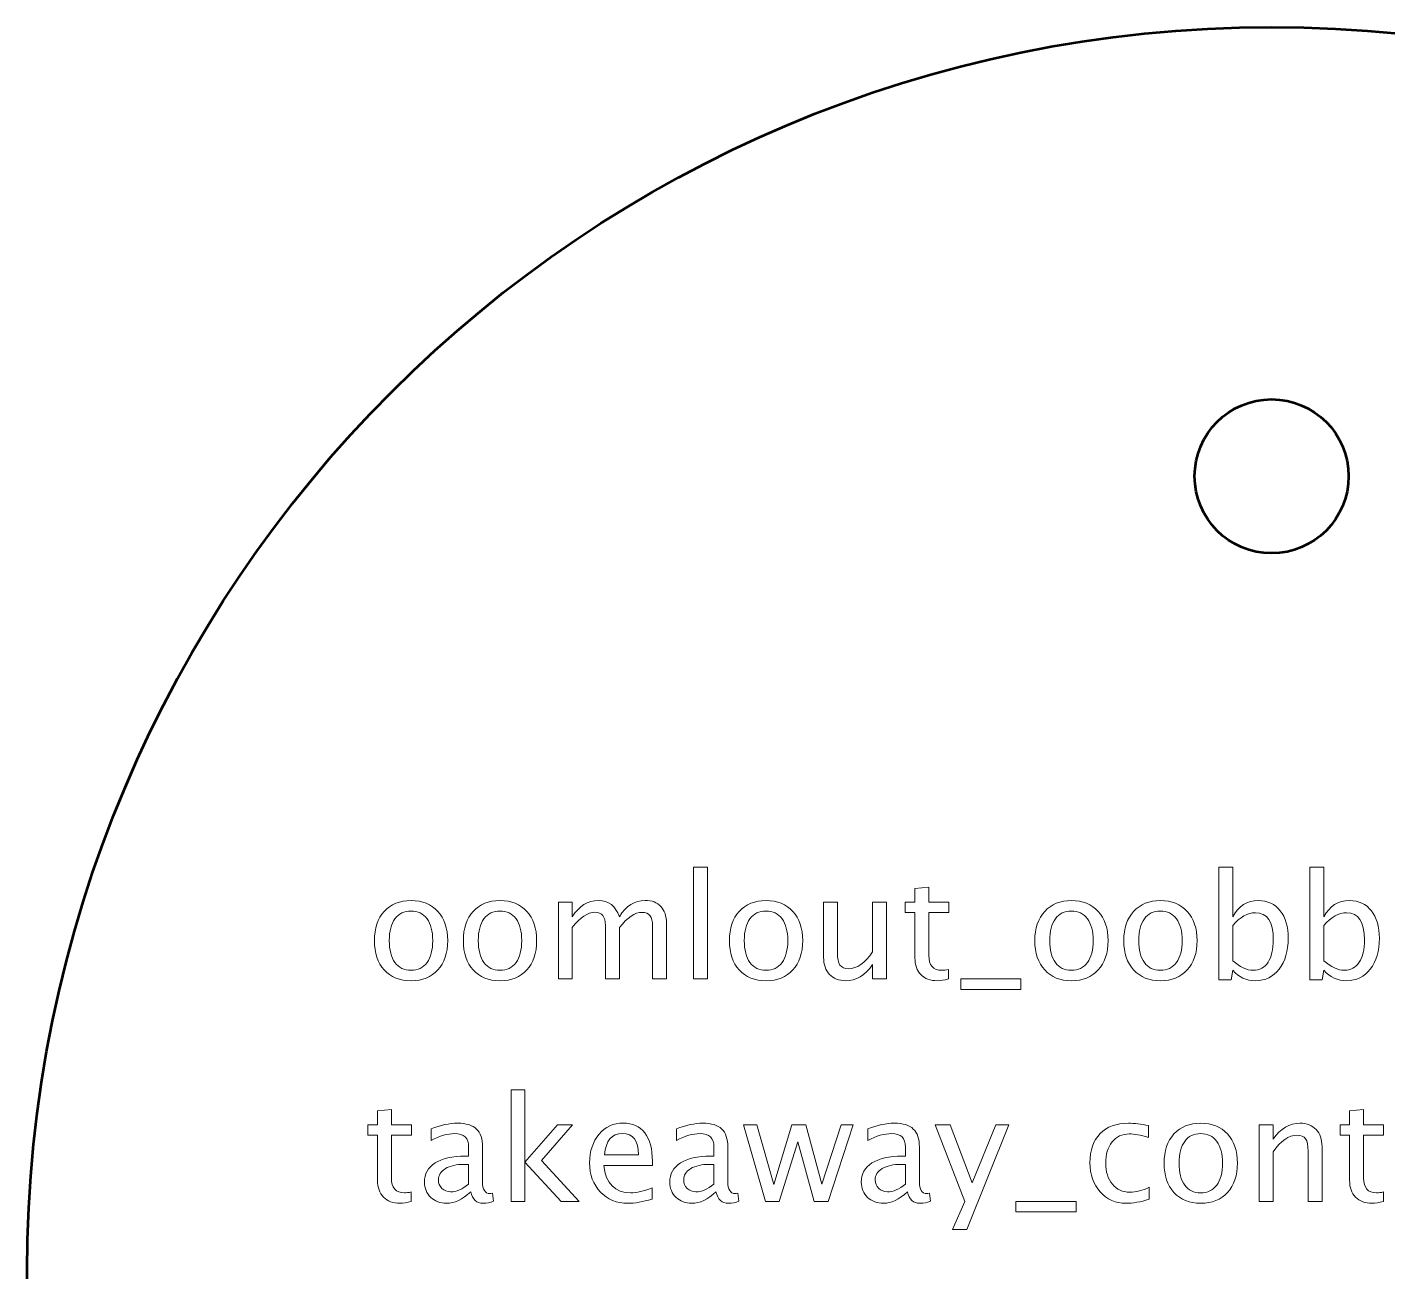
# Model space of a CAD drawing. Header units: centimetres. Extents: x -9.3 to 10.1, y -9.5 to 10.1.
# Drawn here: x 0.35 to 5.65, y -4.69 to 0.16 of the extents above; entities that cross this region are included whole.
import ezdxf

# ---------------------------------------------------------------- set-up
doc = ezdxf.new("R2010")
doc.units = ezdxf.units.CM
doc.header["$MEASUREMENT"] = 0
doc.layers.add('Layer 1', color=7, linetype='Continuous')

msp = doc.modelspace()

# ---------------------------------------------------------------- linework, layer by layer
at = {"layer": 'Layer 1', "lineweight": 53}
for centre, major_axis in [((5.2, -4.6875), (0, 4.85)), ((5.20001, -1.58751), (0, 0.30001))]:
    msp.add_ellipse(centre, major_axis=major_axis, ratio=1, dxfattribs=at)
at = {"layer": 'Layer 1', "color": 5, "lineweight": 9}
for points, knots in [([(2.94734, -3.54649), (2.94734, -3.54649), (2.94734, -3.11131), (2.94734, -3.11131), (2.94734, -3.11131), (2.94734, -3.11131), (3.00152, -3.11131), (3.00152, -3.11131), (3.00152, -3.11131), (3.00152, -3.11131), (3.00152, -3.54649), (3.00152, -3.54649), (3.00152, -3.54649), (3.00152, -3.54649), (2.94734, -3.54649), (2.94734, -3.54649)], [0, 0, 0, 0, 0.2, 0.2, 0.2, 0.2, 0.4, 0.4, 0.4, 0.4, 0.6, 0.6, 0.6, 0.6, 1, 1, 1, 1]), ([(4.99436, -3.54988), (4.99436, -3.54988), (4.99436, -3.11131), (4.99436, -3.11131), (4.99436, -3.11131), (4.99436, -3.11131), (5.04854, -3.11131), (5.04854, -3.11131), (5.04854, -3.11131), (5.04854, -3.11131), (5.04854, -3.30387), (5.04854, -3.30387), (5.04854, -3.30387), (5.07074, -3.26201), (5.10414, -3.24113), (5.14864, -3.24113), (5.14864, -3.24113), (5.18467, -3.24113), (5.21298, -3.2542), (5.23368, -3.28045), (5.23368, -3.28045), (5.25437, -3.3067), (5.26472, -3.34254), (5.26472, -3.38798), (5.26472, -3.38798), (5.26472, -3.43746), (5.25296, -3.47744), (5.22954, -3.50773), (5.22954, -3.50773), (5.20612, -3.53812), (5.17526, -3.55326), (5.13707, -3.55326), (5.13707, -3.55326), (5.1016, -3.55326), (5.07206, -3.53972), (5.04854, -3.51253), (5.04854, -3.51253), (5.04854, -3.51253), (5.04196, -3.54988), (5.04196, -3.54988), (5.04196, -3.54988), (5.04196, -3.54988), (4.99436, -3.54988), (4.99436, -3.54988)], [0, 0, 0, 0, 0.0833333, 0.0833333, 0.0833333, 0.0833333, 0.1666667, 0.1666667, 0.1666667, 0.1666667, 0.25, 0.25, 0.25, 0.25, 0.3333333, 0.3333333, 0.3333333, 0.3333333, 0.4166667, 0.4166667, 0.4166667, 0.4166667, 0.5, 0.5, 0.5, 0.5, 0.5833333, 0.5833333, 0.5833333, 0.5833333, 0.6666667, 0.6666667, 0.6666667, 0.6666667, 0.75, 0.75, 0.75, 0.75, 0.8333333, 0.8333333, 0.8333333, 0.8333333, 1, 1, 1, 1]), ([(5.34958, -3.54988), (5.34958, -3.54988), (5.34958, -3.11131), (5.34958, -3.11131), (5.34958, -3.11131), (5.34958, -3.11131), (5.40376, -3.11131), (5.40376, -3.11131), (5.40376, -3.11131), (5.40376, -3.11131), (5.40376, -3.30387), (5.40376, -3.30387), (5.40376, -3.30387), (5.42596, -3.26201), (5.45936, -3.24113), (5.50386, -3.24113), (5.50386, -3.24113), (5.53989, -3.24113), (5.5682, -3.2542), (5.5889, -3.28045), (5.5889, -3.28045), (5.60959, -3.3067), (5.61994, -3.34254), (5.61994, -3.38798), (5.61994, -3.38798), (5.61994, -3.43746), (5.60818, -3.47744), (5.58476, -3.50773), (5.58476, -3.50773), (5.56134, -3.53812), (5.53048, -3.55326), (5.49229, -3.55326), (5.49229, -3.55326), (5.45682, -3.55326), (5.42728, -3.53972), (5.40376, -3.51253), (5.40376, -3.51253), (5.40376, -3.51253), (5.39718, -3.54988), (5.39718, -3.54988), (5.39718, -3.54988), (5.39718, -3.54988), (5.34958, -3.54988), (5.34958, -3.54988)], [0, 0, 0, 0, 0.0833333, 0.0833333, 0.0833333, 0.0833333, 0.1666667, 0.1666667, 0.1666667, 0.1666667, 0.25, 0.25, 0.25, 0.25, 0.3333333, 0.3333333, 0.3333333, 0.3333333, 0.4166667, 0.4166667, 0.4166667, 0.4166667, 0.5, 0.5, 0.5, 0.5, 0.5833333, 0.5833333, 0.5833333, 0.5833333, 0.6666667, 0.6666667, 0.6666667, 0.6666667, 0.75, 0.75, 0.75, 0.75, 0.8333333, 0.8333333, 0.8333333, 0.8333333, 1, 1, 1, 1]), ([(3.94131, -3.5464), (3.92456, -3.55101), (3.90998, -3.55326), (3.89766, -3.55326), (3.89766, -3.55326), (3.87, -3.55326), (3.84846, -3.54536), (3.83303, -3.52956), (3.83303, -3.52956), (3.81751, -3.51375), (3.80979, -3.49183), (3.80979, -3.46371), (3.80979, -3.46371), (3.80979, -3.46371), (3.80979, -3.28798), (3.80979, -3.28798), (3.80979, -3.28798), (3.80979, -3.28798), (3.77235, -3.28798), (3.77235, -3.28798), (3.77235, -3.28798), (3.77235, -3.28798), (3.77235, -3.24734), (3.77235, -3.24734), (3.77235, -3.24734), (3.77235, -3.24734), (3.80979, -3.24734), (3.80979, -3.24734), (3.80979, -3.24734), (3.80979, -3.24734), (3.80979, -3.19324), (3.80979, -3.19324), (3.80979, -3.19324), (3.80979, -3.19324), (3.86398, -3.18807), (3.86398, -3.18807), (3.86398, -3.18807), (3.86398, -3.18807), (3.86398, -3.24734), (3.86398, -3.24734), (3.86398, -3.24734), (3.86398, -3.24734), (3.94244, -3.24734), (3.94244, -3.24734), (3.94244, -3.24734), (3.94244, -3.24734), (3.94244, -3.28798), (3.94244, -3.28798), (3.94244, -3.28798), (3.94244, -3.28798), (3.86398, -3.28798), (3.86398, -3.28798), (3.86398, -3.28798), (3.86398, -3.28798), (3.86398, -3.45392), (3.86398, -3.45392), (3.86398, -3.45392), (3.86398, -3.49306), (3.88101, -3.51262), (3.91497, -3.51262), (3.91497, -3.51262), (3.92221, -3.51262), (3.93096, -3.5114), (3.94131, -3.50905), (3.94131, -3.50905), (3.94131, -3.50905), (3.94131, -3.5464), (3.94131, -3.5464)], [0, 0, 0, 0, 0.0555556, 0.0555556, 0.0555556, 0.0555556, 0.1111111, 0.1111111, 0.1111111, 0.1111111, 0.1666667, 0.1666667, 0.1666667, 0.1666667, 0.2222222, 0.2222222, 0.2222222, 0.2222222, 0.2777778, 0.2777778, 0.2777778, 0.2777778, 0.3333333, 0.3333333, 0.3333333, 0.3333333, 0.3888889, 0.3888889, 0.3888889, 0.3888889, 0.4444444, 0.4444444, 0.4444444, 0.4444444, 0.5, 0.5, 0.5, 0.5, 0.5555556, 0.5555556, 0.5555556, 0.5555556, 0.6111111, 0.6111111, 0.6111111, 0.6111111, 0.6666667, 0.6666667, 0.6666667, 0.6666667, 0.7222222, 0.7222222, 0.7222222, 0.7222222, 0.7777778, 0.7777778, 0.7777778, 0.7777778, 0.8333333, 0.8333333, 0.8333333, 0.8333333, 0.8888889, 0.8888889, 0.8888889, 0.8888889, 1, 1, 1, 1]), ([(1.84593, -3.55326), (1.802, -3.55326), (1.76719, -3.53925), (1.74161, -3.51121), (1.74161, -3.51121), (1.71592, -3.48318), (1.70313, -3.44508), (1.70313, -3.39701), (1.70313, -3.39701), (1.70313, -3.34903), (1.71592, -3.31102), (1.74161, -3.28308), (1.74161, -3.28308), (1.76719, -3.25514), (1.802, -3.24113), (1.84593, -3.24113), (1.84593, -3.24113), (1.88987, -3.24113), (1.92467, -3.25514), (1.95026, -3.28308), (1.95026, -3.28308), (1.97594, -3.31102), (1.98874, -3.34903), (1.98874, -3.39701), (1.98874, -3.39701), (1.98874, -3.44508), (1.97594, -3.48318), (1.95026, -3.51121), (1.95026, -3.51121), (1.92467, -3.53925), (1.88987, -3.55326), (1.84593, -3.55326)], [0, 0, 0, 0, 0.1111111, 0.1111111, 0.1111111, 0.1111111, 0.2222222, 0.2222222, 0.2222222, 0.2222222, 0.3333333, 0.3333333, 0.3333333, 0.3333333, 0.4444444, 0.4444444, 0.4444444, 0.4444444, 0.5555556, 0.5555556, 0.5555556, 0.5555556, 0.6666667, 0.6666667, 0.6666667, 0.6666667, 0.7777778, 0.7777778, 0.7777778, 0.7777778, 1, 1, 1, 1]), ([(1.84584, -3.51262), (1.87265, -3.51262), (1.89353, -3.50256), (1.9084, -3.48233), (1.9084, -3.48233), (1.92317, -3.4622), (1.9306, -3.4337), (1.9306, -3.39701), (1.9306, -3.39701), (1.9306, -3.36041), (1.92317, -3.332), (1.9084, -3.31187), (1.9084, -3.31187), (1.89353, -3.29183), (1.87265, -3.28177), (1.84584, -3.28177), (1.84584, -3.28177), (1.81893, -3.28177), (1.79805, -3.29183), (1.78337, -3.31187), (1.78337, -3.31187), (1.7686, -3.332), (1.76127, -3.36041), (1.76127, -3.39701), (1.76127, -3.39701), (1.76127, -3.4337), (1.7686, -3.4622), (1.78337, -3.48233), (1.78337, -3.48233), (1.79805, -3.50256), (1.81893, -3.51262), (1.84584, -3.51262)], [0, 0, 0, 0, 0.1111111, 0.1111111, 0.1111111, 0.1111111, 0.2222222, 0.2222222, 0.2222222, 0.2222222, 0.3333333, 0.3333333, 0.3333333, 0.3333333, 0.4444444, 0.4444444, 0.4444444, 0.4444444, 0.5555556, 0.5555556, 0.5555556, 0.5555556, 0.6666667, 0.6666667, 0.6666667, 0.6666667, 0.7777778, 0.7777778, 0.7777778, 0.7777778, 1, 1, 1, 1]), ([(2.19268, -3.55326), (2.14875, -3.55326), (2.11394, -3.53925), (2.08836, -3.51121), (2.08836, -3.51121), (2.06267, -3.48318), (2.04988, -3.44508), (2.04988, -3.39701), (2.04988, -3.39701), (2.04988, -3.34903), (2.06267, -3.31102), (2.08836, -3.28308), (2.08836, -3.28308), (2.11394, -3.25514), (2.14875, -3.24113), (2.19268, -3.24113), (2.19268, -3.24113), (2.23662, -3.24113), (2.27142, -3.25514), (2.29701, -3.28308), (2.29701, -3.28308), (2.32269, -3.31102), (2.33549, -3.34903), (2.33549, -3.39701), (2.33549, -3.39701), (2.33549, -3.44508), (2.32269, -3.48318), (2.29701, -3.51121), (2.29701, -3.51121), (2.27142, -3.53925), (2.23662, -3.55326), (2.19268, -3.55326)], [0, 0, 0, 0, 0.1111111, 0.1111111, 0.1111111, 0.1111111, 0.2222222, 0.2222222, 0.2222222, 0.2222222, 0.3333333, 0.3333333, 0.3333333, 0.3333333, 0.4444444, 0.4444444, 0.4444444, 0.4444444, 0.5555556, 0.5555556, 0.5555556, 0.5555556, 0.6666667, 0.6666667, 0.6666667, 0.6666667, 0.7777778, 0.7777778, 0.7777778, 0.7777778, 1, 1, 1, 1]), ([(2.19259, -3.51262), (2.2194, -3.51262), (2.24028, -3.50256), (2.25515, -3.48233), (2.25515, -3.48233), (2.26992, -3.4622), (2.27735, -3.4337), (2.27735, -3.39701), (2.27735, -3.39701), (2.27735, -3.36041), (2.26992, -3.332), (2.25515, -3.31187), (2.25515, -3.31187), (2.24028, -3.29183), (2.2194, -3.28177), (2.19259, -3.28177), (2.19259, -3.28177), (2.16568, -3.28177), (2.1448, -3.29183), (2.13012, -3.31187), (2.13012, -3.31187), (2.11535, -3.332), (2.10802, -3.36041), (2.10802, -3.39701), (2.10802, -3.39701), (2.10802, -3.4337), (2.11535, -3.4622), (2.13012, -3.48233), (2.13012, -3.48233), (2.1448, -3.50256), (2.16568, -3.51262), (2.19259, -3.51262)], [0, 0, 0, 0, 0.1111111, 0.1111111, 0.1111111, 0.1111111, 0.2222222, 0.2222222, 0.2222222, 0.2222222, 0.3333333, 0.3333333, 0.3333333, 0.3333333, 0.4444444, 0.4444444, 0.4444444, 0.4444444, 0.5555556, 0.5555556, 0.5555556, 0.5555556, 0.6666667, 0.6666667, 0.6666667, 0.6666667, 0.7777778, 0.7777778, 0.7777778, 0.7777778, 1, 1, 1, 1]), ([(2.42034, -3.54649), (2.42034, -3.54649), (2.42034, -3.24734), (2.42034, -3.24734), (2.42034, -3.24734), (2.42034, -3.24734), (2.47452, -3.24734), (2.47452, -3.24734), (2.47452, -3.24734), (2.47452, -3.24734), (2.47452, -3.30387), (2.47452, -3.30387), (2.47452, -3.30387), (2.50096, -3.26201), (2.53482, -3.24113), (2.57631, -3.24113), (2.57631, -3.24113), (2.61629, -3.24113), (2.64348, -3.26201), (2.65797, -3.30387), (2.65797, -3.30387), (2.68365, -3.26164), (2.71714, -3.24056), (2.75825, -3.24056), (2.75825, -3.24056), (2.78449, -3.24056), (2.80491, -3.24828), (2.81949, -3.2638), (2.81949, -3.2638), (2.83407, -3.27932), (2.84141, -3.30105), (2.84141, -3.32899), (2.84141, -3.32899), (2.84141, -3.32899), (2.84141, -3.54649), (2.84141, -3.54649), (2.84141, -3.54649), (2.84141, -3.54649), (2.78722, -3.54649), (2.78722, -3.54649), (2.78722, -3.54649), (2.78722, -3.54649), (2.78722, -3.33793), (2.78722, -3.33793), (2.78722, -3.33793), (2.78722, -3.30387), (2.77368, -3.28685), (2.74658, -3.28685), (2.74658, -3.28685), (2.71845, -3.28685), (2.68892, -3.3067), (2.65797, -3.34649), (2.65797, -3.34649), (2.65797, -3.34649), (2.65797, -3.54649), (2.65797, -3.54649), (2.65797, -3.54649), (2.65797, -3.54649), (2.60378, -3.54649), (2.60378, -3.54649), (2.60378, -3.54649), (2.60378, -3.54649), (2.60378, -3.33774), (2.60378, -3.33774), (2.60378, -3.33774), (2.60378, -3.3034), (2.59004, -3.28628), (2.56248, -3.28628), (2.56248, -3.28628), (2.53511, -3.28628), (2.50575, -3.30623), (2.47452, -3.34621), (2.47452, -3.34621), (2.47452, -3.34621), (2.47452, -3.54649), (2.47452, -3.54649), (2.47452, -3.54649), (2.47452, -3.54649), (2.42034, -3.54649), (2.42034, -3.54649)], [0, 0, 0, 0, 0.047619, 0.047619, 0.047619, 0.047619, 0.0952381, 0.0952381, 0.0952381, 0.0952381, 0.1428571, 0.1428571, 0.1428571, 0.1428571, 0.1904762, 0.1904762, 0.1904762, 0.1904762, 0.2380952, 0.2380952, 0.2380952, 0.2380952, 0.2857143, 0.2857143, 0.2857143, 0.2857143, 0.3333333, 0.3333333, 0.3333333, 0.3333333, 0.3809524, 0.3809524, 0.3809524, 0.3809524, 0.4285714, 0.4285714, 0.4285714, 0.4285714, 0.4761905, 0.4761905, 0.4761905, 0.4761905, 0.5238095, 0.5238095, 0.5238095, 0.5238095, 0.5714286, 0.5714286, 0.5714286, 0.5714286, 0.6190476, 0.6190476, 0.6190476, 0.6190476, 0.6666667, 0.6666667, 0.6666667, 0.6666667, 0.7142857, 0.7142857, 0.7142857, 0.7142857, 0.7619048, 0.7619048, 0.7619048, 0.7619048, 0.8095238, 0.8095238, 0.8095238, 0.8095238, 0.8571429, 0.8571429, 0.8571429, 0.8571429, 0.9047619, 0.9047619, 0.9047619, 0.9047619, 1, 1, 1, 1]), ([(3.22955, -3.55326), (3.18562, -3.55326), (3.15081, -3.53925), (3.12523, -3.51121), (3.12523, -3.51121), (3.09954, -3.48318), (3.08675, -3.44508), (3.08675, -3.39701), (3.08675, -3.39701), (3.08675, -3.34903), (3.09954, -3.31102), (3.12523, -3.28308), (3.12523, -3.28308), (3.15081, -3.25514), (3.18562, -3.24113), (3.22955, -3.24113), (3.22955, -3.24113), (3.27349, -3.24113), (3.30829, -3.25514), (3.33388, -3.28308), (3.33388, -3.28308), (3.35956, -3.31102), (3.37236, -3.34903), (3.37236, -3.39701), (3.37236, -3.39701), (3.37236, -3.44508), (3.35956, -3.48318), (3.33388, -3.51121), (3.33388, -3.51121), (3.30829, -3.53925), (3.27349, -3.55326), (3.22955, -3.55326)], [0, 0, 0, 0, 0.1111111, 0.1111111, 0.1111111, 0.1111111, 0.2222222, 0.2222222, 0.2222222, 0.2222222, 0.3333333, 0.3333333, 0.3333333, 0.3333333, 0.4444444, 0.4444444, 0.4444444, 0.4444444, 0.5555556, 0.5555556, 0.5555556, 0.5555556, 0.6666667, 0.6666667, 0.6666667, 0.6666667, 0.7777778, 0.7777778, 0.7777778, 0.7777778, 1, 1, 1, 1]), ([(3.22946, -3.51262), (3.25627, -3.51262), (3.27715, -3.50256), (3.29202, -3.48233), (3.29202, -3.48233), (3.30679, -3.4622), (3.31422, -3.4337), (3.31422, -3.39701), (3.31422, -3.39701), (3.31422, -3.36041), (3.30679, -3.332), (3.29202, -3.31187), (3.29202, -3.31187), (3.27715, -3.29183), (3.25627, -3.28177), (3.22946, -3.28177), (3.22946, -3.28177), (3.20255, -3.28177), (3.18167, -3.29183), (3.16699, -3.31187), (3.16699, -3.31187), (3.15222, -3.332), (3.14489, -3.36041), (3.14489, -3.39701), (3.14489, -3.39701), (3.14489, -3.4337), (3.15222, -3.4622), (3.16699, -3.48233), (3.16699, -3.48233), (3.18167, -3.50256), (3.20255, -3.51262), (3.22946, -3.51262)], [0, 0, 0, 0, 0.1111111, 0.1111111, 0.1111111, 0.1111111, 0.2222222, 0.2222222, 0.2222222, 0.2222222, 0.3333333, 0.3333333, 0.3333333, 0.3333333, 0.4444444, 0.4444444, 0.4444444, 0.4444444, 0.5555556, 0.5555556, 0.5555556, 0.5555556, 0.6666667, 0.6666667, 0.6666667, 0.6666667, 0.7777778, 0.7777778, 0.7777778, 0.7777778, 1, 1, 1, 1]), ([(3.6446, -3.54649), (3.6446, -3.54649), (3.6446, -3.49023), (3.6446, -3.49023), (3.6446, -3.49023), (3.61572, -3.53228), (3.58063, -3.55326), (3.53943, -3.55326), (3.53943, -3.55326), (3.51327, -3.55326), (3.49248, -3.54508), (3.47706, -3.52862), (3.47706, -3.52862), (3.46153, -3.51215), (3.45382, -3.49005), (3.45382, -3.46211), (3.45382, -3.46211), (3.45382, -3.46211), (3.45382, -3.24734), (3.45382, -3.24734), (3.45382, -3.24734), (3.45382, -3.24734), (3.50801, -3.24734), (3.50801, -3.24734), (3.50801, -3.24734), (3.50801, -3.24734), (3.50801, -3.44442), (3.50801, -3.44442), (3.50801, -3.44442), (3.50801, -3.4669), (3.5113, -3.4828), (3.51779, -3.49221), (3.51779, -3.49221), (3.52437, -3.50171), (3.53529, -3.50641), (3.55062, -3.50641), (3.55062, -3.50641), (3.58373, -3.50641), (3.61516, -3.48468), (3.6446, -3.44113), (3.6446, -3.44113), (3.6446, -3.44113), (3.6446, -3.24734), (3.6446, -3.24734), (3.6446, -3.24734), (3.6446, -3.24734), (3.69879, -3.24734), (3.69879, -3.24734), (3.69879, -3.24734), (3.69879, -3.24734), (3.69879, -3.54649), (3.69879, -3.54649), (3.69879, -3.54649), (3.69879, -3.54649), (3.6446, -3.54649), (3.6446, -3.54649)], [0, 0, 0, 0, 0.0666667, 0.0666667, 0.0666667, 0.0666667, 0.1333333, 0.1333333, 0.1333333, 0.1333333, 0.2, 0.2, 0.2, 0.2, 0.2666667, 0.2666667, 0.2666667, 0.2666667, 0.3333333, 0.3333333, 0.3333333, 0.3333333, 0.4, 0.4, 0.4, 0.4, 0.4666667, 0.4666667, 0.4666667, 0.4666667, 0.5333333, 0.5333333, 0.5333333, 0.5333333, 0.6, 0.6, 0.6, 0.6, 0.6666667, 0.6666667, 0.6666667, 0.6666667, 0.7333333, 0.7333333, 0.7333333, 0.7333333, 0.8, 0.8, 0.8, 0.8, 0.8666667, 0.8666667, 0.8666667, 0.8666667, 1, 1, 1, 1]), ([(4.41995, -3.55326), (4.37602, -3.55326), (4.34121, -3.53925), (4.31563, -3.51121), (4.31563, -3.51121), (4.28994, -3.48318), (4.27715, -3.44508), (4.27715, -3.39701), (4.27715, -3.39701), (4.27715, -3.34903), (4.28994, -3.31102), (4.31563, -3.28308), (4.31563, -3.28308), (4.34121, -3.25514), (4.37602, -3.24113), (4.41995, -3.24113), (4.41995, -3.24113), (4.46389, -3.24113), (4.49869, -3.25514), (4.52428, -3.28308), (4.52428, -3.28308), (4.54996, -3.31102), (4.56276, -3.34903), (4.56276, -3.39701), (4.56276, -3.39701), (4.56276, -3.44508), (4.54996, -3.48318), (4.52428, -3.51121), (4.52428, -3.51121), (4.49869, -3.53925), (4.46389, -3.55326), (4.41995, -3.55326)], [0, 0, 0, 0, 0.1111111, 0.1111111, 0.1111111, 0.1111111, 0.2222222, 0.2222222, 0.2222222, 0.2222222, 0.3333333, 0.3333333, 0.3333333, 0.3333333, 0.4444444, 0.4444444, 0.4444444, 0.4444444, 0.5555556, 0.5555556, 0.5555556, 0.5555556, 0.6666667, 0.6666667, 0.6666667, 0.6666667, 0.7777778, 0.7777778, 0.7777778, 0.7777778, 1, 1, 1, 1]), ([(4.41986, -3.51262), (4.44667, -3.51262), (4.46755, -3.50256), (4.48242, -3.48233), (4.48242, -3.48233), (4.49719, -3.4622), (4.50462, -3.4337), (4.50462, -3.39701), (4.50462, -3.39701), (4.50462, -3.36041), (4.49719, -3.332), (4.48242, -3.31187), (4.48242, -3.31187), (4.46755, -3.29183), (4.44667, -3.28177), (4.41986, -3.28177), (4.41986, -3.28177), (4.39295, -3.28177), (4.37207, -3.29183), (4.35739, -3.31187), (4.35739, -3.31187), (4.34262, -3.332), (4.33529, -3.36041), (4.33529, -3.39701), (4.33529, -3.39701), (4.33529, -3.4337), (4.34262, -3.4622), (4.35739, -3.48233), (4.35739, -3.48233), (4.37207, -3.50256), (4.39295, -3.51262), (4.41986, -3.51262)], [0, 0, 0, 0, 0.1111111, 0.1111111, 0.1111111, 0.1111111, 0.2222222, 0.2222222, 0.2222222, 0.2222222, 0.3333333, 0.3333333, 0.3333333, 0.3333333, 0.4444444, 0.4444444, 0.4444444, 0.4444444, 0.5555556, 0.5555556, 0.5555556, 0.5555556, 0.6666667, 0.6666667, 0.6666667, 0.6666667, 0.7777778, 0.7777778, 0.7777778, 0.7777778, 1, 1, 1, 1]), ([(4.7667, -3.55326), (4.72277, -3.55326), (4.68796, -3.53925), (4.66238, -3.51121), (4.66238, -3.51121), (4.63669, -3.48318), (4.6239, -3.44508), (4.6239, -3.39701), (4.6239, -3.39701), (4.6239, -3.34903), (4.63669, -3.31102), (4.66238, -3.28308), (4.66238, -3.28308), (4.68796, -3.25514), (4.72277, -3.24113), (4.7667, -3.24113), (4.7667, -3.24113), (4.81064, -3.24113), (4.84544, -3.25514), (4.87103, -3.28308), (4.87103, -3.28308), (4.89671, -3.31102), (4.90951, -3.34903), (4.90951, -3.39701), (4.90951, -3.39701), (4.90951, -3.44508), (4.89671, -3.48318), (4.87103, -3.51121), (4.87103, -3.51121), (4.84544, -3.53925), (4.81064, -3.55326), (4.7667, -3.55326)], [0, 0, 0, 0, 0.1111111, 0.1111111, 0.1111111, 0.1111111, 0.2222222, 0.2222222, 0.2222222, 0.2222222, 0.3333333, 0.3333333, 0.3333333, 0.3333333, 0.4444444, 0.4444444, 0.4444444, 0.4444444, 0.5555556, 0.5555556, 0.5555556, 0.5555556, 0.6666667, 0.6666667, 0.6666667, 0.6666667, 0.7777778, 0.7777778, 0.7777778, 0.7777778, 1, 1, 1, 1]), ([(4.76661, -3.51262), (4.79342, -3.51262), (4.8143, -3.50256), (4.82917, -3.48233), (4.82917, -3.48233), (4.84394, -3.4622), (4.85137, -3.4337), (4.85137, -3.39701), (4.85137, -3.39701), (4.85137, -3.36041), (4.84394, -3.332), (4.82917, -3.31187), (4.82917, -3.31187), (4.8143, -3.29183), (4.79342, -3.28177), (4.76661, -3.28177), (4.76661, -3.28177), (4.7397, -3.28177), (4.71882, -3.29183), (4.70414, -3.31187), (4.70414, -3.31187), (4.68937, -3.332), (4.68204, -3.36041), (4.68204, -3.39701), (4.68204, -3.39701), (4.68204, -3.4337), (4.68937, -3.4622), (4.70414, -3.48233), (4.70414, -3.48233), (4.71882, -3.50256), (4.7397, -3.51262), (4.76661, -3.51262)], [0, 0, 0, 0, 0.1111111, 0.1111111, 0.1111111, 0.1111111, 0.2222222, 0.2222222, 0.2222222, 0.2222222, 0.3333333, 0.3333333, 0.3333333, 0.3333333, 0.4444444, 0.4444444, 0.4444444, 0.4444444, 0.5555556, 0.5555556, 0.5555556, 0.5555556, 0.6666667, 0.6666667, 0.6666667, 0.6666667, 0.7777778, 0.7777778, 0.7777778, 0.7777778, 1, 1, 1, 1]), ([(5.04854, -3.47518), (5.07648, -3.50011), (5.10311, -3.51262), (5.12841, -3.51262), (5.12841, -3.51262), (5.15334, -3.51262), (5.17263, -3.50218), (5.18617, -3.48139), (5.18617, -3.48139), (5.19981, -3.4606), (5.20659, -3.43134), (5.20659, -3.39353), (5.20659, -3.39353), (5.20659, -3.32354), (5.18344, -3.28854), (5.13716, -3.28854), (5.13716, -3.28854), (5.10687, -3.28854), (5.07733, -3.30491), (5.04854, -3.33774), (5.04854, -3.33774), (5.04854, -3.33774), (5.04854, -3.47518), (5.04854, -3.47518)], [0, 0, 0, 0, 0.1428571, 0.1428571, 0.1428571, 0.1428571, 0.2857143, 0.2857143, 0.2857143, 0.2857143, 0.4285714, 0.4285714, 0.4285714, 0.4285714, 0.5714286, 0.5714286, 0.5714286, 0.5714286, 0.7142857, 0.7142857, 0.7142857, 0.7142857, 1, 1, 1, 1]), ([(5.40376, -3.47518), (5.4317, -3.50011), (5.45833, -3.51262), (5.48363, -3.51262), (5.48363, -3.51262), (5.50856, -3.51262), (5.52785, -3.50218), (5.54139, -3.48139), (5.54139, -3.48139), (5.55503, -3.4606), (5.56181, -3.43134), (5.56181, -3.39353), (5.56181, -3.39353), (5.56181, -3.32354), (5.53866, -3.28854), (5.49238, -3.28854), (5.49238, -3.28854), (5.46209, -3.28854), (5.43255, -3.30491), (5.40376, -3.33774), (5.40376, -3.33774), (5.40376, -3.33774), (5.40376, -3.47518), (5.40376, -3.47518)], [0, 0, 0, 0, 0.1428571, 0.1428571, 0.1428571, 0.1428571, 0.2857143, 0.2857143, 0.2857143, 0.2857143, 0.4285714, 0.4285714, 0.4285714, 0.4285714, 0.5714286, 0.5714286, 0.5714286, 0.5714286, 0.7142857, 0.7142857, 0.7142857, 0.7142857, 1, 1, 1, 1]), ([(3.98816, -3.58713), (3.98816, -3.58713), (3.98816, -3.54649), (3.98816, -3.54649), (3.98816, -3.54649), (3.98816, -3.54649), (4.22296, -3.54649), (4.22296, -3.54649), (4.22296, -3.54649), (4.22296, -3.54649), (4.22296, -3.58713), (4.22296, -3.58713), (4.22296, -3.58713), (4.22296, -3.58713), (3.98816, -3.58713), (3.98816, -3.58713)], [0, 0, 0, 0, 0.2, 0.2, 0.2, 0.2, 0.4, 0.4, 0.4, 0.4, 0.6, 0.6, 0.6, 0.6, 1, 1, 1, 1]), ([(2.2359, -4.41384), (2.2359, -4.41384), (2.2359, -3.97866), (2.2359, -3.97866), (2.2359, -3.97866), (2.2359, -3.97866), (2.29008, -3.97866), (2.29008, -3.97866), (2.29008, -3.97866), (2.29008, -3.97866), (2.29008, -4.25984), (2.29008, -4.25984), (2.29008, -4.25984), (2.29008, -4.25984), (2.41708, -4.11469), (2.41708, -4.11469), (2.41708, -4.11469), (2.41708, -4.11469), (2.4756, -4.11469), (2.4756, -4.11469), (2.4756, -4.11469), (2.4756, -4.11469), (2.35424, -4.25429), (2.35424, -4.25429), (2.35424, -4.25429), (2.35424, -4.25429), (2.50099, -4.41384), (2.50099, -4.41384), (2.50099, -4.41384), (2.50099, -4.41384), (2.43119, -4.41384), (2.43119, -4.41384), (2.43119, -4.41384), (2.43119, -4.41384), (2.29008, -4.26041), (2.29008, -4.26041), (2.29008, -4.26041), (2.29008, -4.26041), (2.29008, -4.41384), (2.29008, -4.41384), (2.29008, -4.41384), (2.29008, -4.41384), (2.2359, -4.41384), (2.2359, -4.41384)], [0, 0, 0, 0, 0.0833333, 0.0833333, 0.0833333, 0.0833333, 0.1666667, 0.1666667, 0.1666667, 0.1666667, 0.25, 0.25, 0.25, 0.25, 0.3333333, 0.3333333, 0.3333333, 0.3333333, 0.4166667, 0.4166667, 0.4166667, 0.4166667, 0.5, 0.5, 0.5, 0.5, 0.5833333, 0.5833333, 0.5833333, 0.5833333, 0.6666667, 0.6666667, 0.6666667, 0.6666667, 0.75, 0.75, 0.75, 0.75, 0.8333333, 0.8333333, 0.8333333, 0.8333333, 1, 1, 1, 1]), ([(1.84691, -4.41375), (1.83016, -4.41836), (1.81558, -4.42061), (1.80326, -4.42061), (1.80326, -4.42061), (1.7756, -4.42061), (1.75406, -4.41271), (1.73863, -4.39691), (1.73863, -4.39691), (1.72311, -4.3811), (1.71539, -4.35918), (1.71539, -4.33106), (1.71539, -4.33106), (1.71539, -4.33106), (1.71539, -4.15533), (1.71539, -4.15533), (1.71539, -4.15533), (1.71539, -4.15533), (1.67795, -4.15533), (1.67795, -4.15533), (1.67795, -4.15533), (1.67795, -4.15533), (1.67795, -4.11469), (1.67795, -4.11469), (1.67795, -4.11469), (1.67795, -4.11469), (1.71539, -4.11469), (1.71539, -4.11469), (1.71539, -4.11469), (1.71539, -4.11469), (1.71539, -4.06059), (1.71539, -4.06059), (1.71539, -4.06059), (1.71539, -4.06059), (1.76958, -4.05542), (1.76958, -4.05542), (1.76958, -4.05542), (1.76958, -4.05542), (1.76958, -4.11469), (1.76958, -4.11469), (1.76958, -4.11469), (1.76958, -4.11469), (1.84804, -4.11469), (1.84804, -4.11469), (1.84804, -4.11469), (1.84804, -4.11469), (1.84804, -4.15533), (1.84804, -4.15533), (1.84804, -4.15533), (1.84804, -4.15533), (1.76958, -4.15533), (1.76958, -4.15533), (1.76958, -4.15533), (1.76958, -4.15533), (1.76958, -4.32127), (1.76958, -4.32127), (1.76958, -4.32127), (1.76958, -4.36041), (1.78661, -4.37997), (1.82057, -4.37997), (1.82057, -4.37997), (1.82781, -4.37997), (1.83656, -4.37875), (1.84691, -4.3764), (1.84691, -4.3764), (1.84691, -4.3764), (1.84691, -4.41375), (1.84691, -4.41375)], [0, 0, 0, 0, 0.0555556, 0.0555556, 0.0555556, 0.0555556, 0.1111111, 0.1111111, 0.1111111, 0.1111111, 0.1666667, 0.1666667, 0.1666667, 0.1666667, 0.2222222, 0.2222222, 0.2222222, 0.2222222, 0.2777778, 0.2777778, 0.2777778, 0.2777778, 0.3333333, 0.3333333, 0.3333333, 0.3333333, 0.3888889, 0.3888889, 0.3888889, 0.3888889, 0.4444444, 0.4444444, 0.4444444, 0.4444444, 0.5, 0.5, 0.5, 0.5, 0.5555556, 0.5555556, 0.5555556, 0.5555556, 0.6111111, 0.6111111, 0.6111111, 0.6111111, 0.6666667, 0.6666667, 0.6666667, 0.6666667, 0.7222222, 0.7222222, 0.7222222, 0.7222222, 0.7777778, 0.7777778, 0.7777778, 0.7777778, 0.8333333, 0.8333333, 0.8333333, 0.8333333, 0.8888889, 0.8888889, 0.8888889, 0.8888889, 1, 1, 1, 1]), ([(5.63561, -4.41375), (5.61886, -4.41836), (5.60428, -4.42061), (5.59196, -4.42061), (5.59196, -4.42061), (5.5643, -4.42061), (5.54276, -4.41271), (5.52733, -4.39691), (5.52733, -4.39691), (5.51181, -4.3811), (5.50409, -4.35918), (5.50409, -4.33106), (5.50409, -4.33106), (5.50409, -4.33106), (5.50409, -4.15533), (5.50409, -4.15533), (5.50409, -4.15533), (5.50409, -4.15533), (5.46665, -4.15533), (5.46665, -4.15533), (5.46665, -4.15533), (5.46665, -4.15533), (5.46665, -4.11469), (5.46665, -4.11469), (5.46665, -4.11469), (5.46665, -4.11469), (5.50409, -4.11469), (5.50409, -4.11469), (5.50409, -4.11469), (5.50409, -4.11469), (5.50409, -4.06059), (5.50409, -4.06059), (5.50409, -4.06059), (5.50409, -4.06059), (5.55828, -4.05542), (5.55828, -4.05542), (5.55828, -4.05542), (5.55828, -4.05542), (5.55828, -4.11469), (5.55828, -4.11469), (5.55828, -4.11469), (5.55828, -4.11469), (5.63674, -4.11469), (5.63674, -4.11469), (5.63674, -4.11469), (5.63674, -4.11469), (5.63674, -4.15533), (5.63674, -4.15533), (5.63674, -4.15533), (5.63674, -4.15533), (5.55828, -4.15533), (5.55828, -4.15533), (5.55828, -4.15533), (5.55828, -4.15533), (5.55828, -4.32127), (5.55828, -4.32127), (5.55828, -4.32127), (5.55828, -4.36041), (5.57531, -4.37997), (5.60927, -4.37997), (5.60927, -4.37997), (5.61651, -4.37997), (5.62526, -4.37875), (5.63561, -4.3764), (5.63561, -4.3764), (5.63561, -4.3764), (5.63561, -4.41375), (5.63561, -4.41375)], [0, 0, 0, 0, 0.0555556, 0.0555556, 0.0555556, 0.0555556, 0.1111111, 0.1111111, 0.1111111, 0.1111111, 0.1666667, 0.1666667, 0.1666667, 0.1666667, 0.2222222, 0.2222222, 0.2222222, 0.2222222, 0.2777778, 0.2777778, 0.2777778, 0.2777778, 0.3333333, 0.3333333, 0.3333333, 0.3333333, 0.3888889, 0.3888889, 0.3888889, 0.3888889, 0.4444444, 0.4444444, 0.4444444, 0.4444444, 0.5, 0.5, 0.5, 0.5, 0.5555556, 0.5555556, 0.5555556, 0.5555556, 0.6111111, 0.6111111, 0.6111111, 0.6111111, 0.6666667, 0.6666667, 0.6666667, 0.6666667, 0.7222222, 0.7222222, 0.7222222, 0.7222222, 0.7777778, 0.7777778, 0.7777778, 0.7777778, 0.8333333, 0.8333333, 0.8333333, 0.8333333, 0.8888889, 0.8888889, 0.8888889, 0.8888889, 1, 1, 1, 1]), ([(2.07842, -4.37574), (2.04587, -4.40566), (2.01455, -4.42061), (1.98444, -4.42061), (1.98444, -4.42061), (1.9597, -4.42061), (1.9391, -4.4129), (1.92283, -4.39738), (1.92283, -4.39738), (1.90646, -4.38186), (1.89827, -4.36229), (1.89827, -4.33868), (1.89827, -4.33868), (1.89827, -4.30603), (1.91201, -4.28091), (1.93948, -4.26342), (1.93948, -4.26342), (1.96695, -4.24592), (2.00636, -4.23717), (2.05773, -4.23717), (2.05773, -4.23717), (2.05773, -4.23717), (2.07043, -4.23717), (2.07043, -4.23717), (2.07043, -4.23717), (2.07043, -4.23717), (2.07043, -4.20114), (2.07043, -4.20114), (2.07043, -4.20114), (2.07043, -4.16643), (2.05236, -4.14912), (2.01615, -4.14912), (2.01615, -4.14912), (1.98811, -4.14912), (1.95744, -4.15796), (1.92424, -4.17565), (1.92424, -4.17565), (1.92424, -4.17565), (1.92424, -4.13106), (1.92424, -4.13106), (1.92424, -4.13106), (1.96074, -4.116), (1.99517, -4.10848), (2.02743, -4.10848), (2.02743, -4.10848), (2.06064, -4.10848), (2.0852, -4.116), (2.10091, -4.13115), (2.10091, -4.13115), (2.11671, -4.1463), (2.12461, -4.16963), (2.12461, -4.20114), (2.12461, -4.20114), (2.12461, -4.20114), (2.12461, -4.33632), (2.12461, -4.33632), (2.12461, -4.33632), (2.12461, -4.36727), (2.13411, -4.3828), (2.15321, -4.3828), (2.15321, -4.3828), (2.15556, -4.3828), (2.15904, -4.38242), (2.16365, -4.38167), (2.16365, -4.38167), (2.16365, -4.38167), (2.16751, -4.41177), (2.16751, -4.41177), (2.16751, -4.41177), (2.15519, -4.4177), (2.14164, -4.42061), (2.12678, -4.42061), (2.12678, -4.42061), (2.10147, -4.42061), (2.08538, -4.40566), (2.07842, -4.37574)], [0, 0, 0, 0, 0.05, 0.05, 0.05, 0.05, 0.1, 0.1, 0.1, 0.1, 0.15, 0.15, 0.15, 0.15, 0.2, 0.2, 0.2, 0.2, 0.25, 0.25, 0.25, 0.25, 0.3, 0.3, 0.3, 0.3, 0.35, 0.35, 0.35, 0.35, 0.4, 0.4, 0.4, 0.4, 0.45, 0.45, 0.45, 0.45, 0.5, 0.5, 0.5, 0.5, 0.55, 0.55, 0.55, 0.55, 0.6, 0.6, 0.6, 0.6, 0.65, 0.65, 0.65, 0.65, 0.7, 0.7, 0.7, 0.7, 0.75, 0.75, 0.75, 0.75, 0.8, 0.8, 0.8, 0.8, 0.85, 0.85, 0.85, 0.85, 0.9, 0.9, 0.9, 0.9, 1, 1, 1, 1]), ([(2.78538, -4.40424), (2.74898, -4.41516), (2.71784, -4.42061), (2.69187, -4.42061), (2.69187, -4.42061), (2.64757, -4.42061), (2.61154, -4.40594), (2.58378, -4.37668), (2.58378, -4.37668), (2.55603, -4.34742), (2.54211, -4.30951), (2.54211, -4.26285), (2.54211, -4.26285), (2.54211, -4.2176), (2.55434, -4.18044), (2.57889, -4.15138), (2.57889, -4.15138), (2.60345, -4.1224), (2.63487, -4.10791), (2.67315, -4.10791), (2.67315, -4.10791), (2.70937, -4.10791), (2.73741, -4.1208), (2.75716, -4.14658), (2.75716, -4.14658), (2.77692, -4.17235), (2.78679, -4.20885), (2.78679, -4.25617), (2.78679, -4.25617), (2.78679, -4.25617), (2.78651, -4.27273), (2.78651, -4.27273), (2.78651, -4.27273), (2.78651, -4.27273), (2.59742, -4.27273), (2.59742, -4.27273), (2.59742, -4.27273), (2.60533, -4.34423), (2.64023, -4.37997), (2.70203, -4.37997), (2.70203, -4.37997), (2.72471, -4.37997), (2.75246, -4.37358), (2.78538, -4.36078), (2.78538, -4.36078), (2.78538, -4.36078), (2.78538, -4.40424), (2.78538, -4.40424)], [0, 0, 0, 0, 0.0769231, 0.0769231, 0.0769231, 0.0769231, 0.1538462, 0.1538462, 0.1538462, 0.1538462, 0.2307692, 0.2307692, 0.2307692, 0.2307692, 0.3076923, 0.3076923, 0.3076923, 0.3076923, 0.3846154, 0.3846154, 0.3846154, 0.3846154, 0.4615385, 0.4615385, 0.4615385, 0.4615385, 0.5384615, 0.5384615, 0.5384615, 0.5384615, 0.6153846, 0.6153846, 0.6153846, 0.6153846, 0.6923077, 0.6923077, 0.6923077, 0.6923077, 0.7692308, 0.7692308, 0.7692308, 0.7692308, 0.8461538, 0.8461538, 0.8461538, 0.8461538, 1, 1, 1, 1]), ([(3.03449, -4.37574), (3.00194, -4.40566), (2.97062, -4.42061), (2.94051, -4.42061), (2.94051, -4.42061), (2.91577, -4.42061), (2.89517, -4.4129), (2.8789, -4.39738), (2.8789, -4.39738), (2.86253, -4.38186), (2.85434, -4.36229), (2.85434, -4.33868), (2.85434, -4.33868), (2.85434, -4.30603), (2.86808, -4.28091), (2.89555, -4.26342), (2.89555, -4.26342), (2.92302, -4.24592), (2.96243, -4.23717), (3.0138, -4.23717), (3.0138, -4.23717), (3.0138, -4.23717), (3.0265, -4.23717), (3.0265, -4.23717), (3.0265, -4.23717), (3.0265, -4.23717), (3.0265, -4.20114), (3.0265, -4.20114), (3.0265, -4.20114), (3.0265, -4.16643), (3.00843, -4.14912), (2.97222, -4.14912), (2.97222, -4.14912), (2.94418, -4.14912), (2.91351, -4.15796), (2.88031, -4.17565), (2.88031, -4.17565), (2.88031, -4.17565), (2.88031, -4.13106), (2.88031, -4.13106), (2.88031, -4.13106), (2.91681, -4.116), (2.95124, -4.10848), (2.9835, -4.10848), (2.9835, -4.10848), (3.01671, -4.10848), (3.04127, -4.116), (3.05698, -4.13115), (3.05698, -4.13115), (3.07278, -4.1463), (3.08068, -4.16963), (3.08068, -4.20114), (3.08068, -4.20114), (3.08068, -4.20114), (3.08068, -4.33632), (3.08068, -4.33632), (3.08068, -4.33632), (3.08068, -4.36727), (3.09018, -4.3828), (3.10928, -4.3828), (3.10928, -4.3828), (3.11163, -4.3828), (3.11511, -4.38242), (3.11972, -4.38167), (3.11972, -4.38167), (3.11972, -4.38167), (3.12358, -4.41177), (3.12358, -4.41177), (3.12358, -4.41177), (3.11126, -4.4177), (3.09771, -4.42061), (3.08285, -4.42061), (3.08285, -4.42061), (3.05754, -4.42061), (3.04145, -4.40566), (3.03449, -4.37574)], [0, 0, 0, 0, 0.05, 0.05, 0.05, 0.05, 0.1, 0.1, 0.1, 0.1, 0.15, 0.15, 0.15, 0.15, 0.2, 0.2, 0.2, 0.2, 0.25, 0.25, 0.25, 0.25, 0.3, 0.3, 0.3, 0.3, 0.35, 0.35, 0.35, 0.35, 0.4, 0.4, 0.4, 0.4, 0.45, 0.45, 0.45, 0.45, 0.5, 0.5, 0.5, 0.5, 0.55, 0.55, 0.55, 0.55, 0.6, 0.6, 0.6, 0.6, 0.65, 0.65, 0.65, 0.65, 0.7, 0.7, 0.7, 0.7, 0.75, 0.75, 0.75, 0.75, 0.8, 0.8, 0.8, 0.8, 0.85, 0.85, 0.85, 0.85, 0.9, 0.9, 0.9, 0.9, 1, 1, 1, 1]), ([(3.22696, -4.41384), (3.22696, -4.41384), (3.14117, -4.11469), (3.14117, -4.11469), (3.14117, -4.11469), (3.14117, -4.11469), (3.19404, -4.11469), (3.19404, -4.11469), (3.19404, -4.11469), (3.19404, -4.11469), (3.25979, -4.34695), (3.25979, -4.34695), (3.25979, -4.34695), (3.25979, -4.34695), (3.33072, -4.11469), (3.33072, -4.11469), (3.33072, -4.11469), (3.33072, -4.11469), (3.38491, -4.11469), (3.38491, -4.11469), (3.38491, -4.11469), (3.38491, -4.11469), (3.44728, -4.34658), (3.44728, -4.34658), (3.44728, -4.34658), (3.44728, -4.34658), (3.52273, -4.11469), (3.52273, -4.11469), (3.52273, -4.11469), (3.52273, -4.11469), (3.56901, -4.11469), (3.56901, -4.11469), (3.56901, -4.11469), (3.56901, -4.11469), (3.47136, -4.41384), (3.47136, -4.41384), (3.47136, -4.41384), (3.47136, -4.41384), (3.41718, -4.41384), (3.41718, -4.41384), (3.41718, -4.41384), (3.41718, -4.41384), (3.35302, -4.18054), (3.35302, -4.18054), (3.35302, -4.18054), (3.35302, -4.18054), (3.28115, -4.41384), (3.28115, -4.41384), (3.28115, -4.41384), (3.28115, -4.41384), (3.22696, -4.41384), (3.22696, -4.41384)], [0, 0, 0, 0, 0.0714286, 0.0714286, 0.0714286, 0.0714286, 0.1428571, 0.1428571, 0.1428571, 0.1428571, 0.2142857, 0.2142857, 0.2142857, 0.2142857, 0.2857143, 0.2857143, 0.2857143, 0.2857143, 0.3571429, 0.3571429, 0.3571429, 0.3571429, 0.4285714, 0.4285714, 0.4285714, 0.4285714, 0.5, 0.5, 0.5, 0.5, 0.5714286, 0.5714286, 0.5714286, 0.5714286, 0.6428571, 0.6428571, 0.6428571, 0.6428571, 0.7142857, 0.7142857, 0.7142857, 0.7142857, 0.7857143, 0.7857143, 0.7857143, 0.7857143, 0.8571429, 0.8571429, 0.8571429, 0.8571429, 1, 1, 1, 1]), ([(3.78105, -4.37574), (3.7485, -4.40566), (3.71718, -4.42061), (3.68707, -4.42061), (3.68707, -4.42061), (3.66233, -4.42061), (3.64173, -4.4129), (3.62546, -4.39738), (3.62546, -4.39738), (3.60909, -4.38186), (3.6009, -4.36229), (3.6009, -4.33868), (3.6009, -4.33868), (3.6009, -4.30603), (3.61464, -4.28091), (3.64211, -4.26342), (3.64211, -4.26342), (3.66958, -4.24592), (3.70899, -4.23717), (3.76036, -4.23717), (3.76036, -4.23717), (3.76036, -4.23717), (3.77306, -4.23717), (3.77306, -4.23717), (3.77306, -4.23717), (3.77306, -4.23717), (3.77306, -4.20114), (3.77306, -4.20114), (3.77306, -4.20114), (3.77306, -4.16643), (3.75499, -4.14912), (3.71878, -4.14912), (3.71878, -4.14912), (3.69074, -4.14912), (3.66007, -4.15796), (3.62687, -4.17565), (3.62687, -4.17565), (3.62687, -4.17565), (3.62687, -4.13106), (3.62687, -4.13106), (3.62687, -4.13106), (3.66337, -4.116), (3.6978, -4.10848), (3.73006, -4.10848), (3.73006, -4.10848), (3.76327, -4.10848), (3.78783, -4.116), (3.80354, -4.13115), (3.80354, -4.13115), (3.81934, -4.1463), (3.82724, -4.16963), (3.82724, -4.20114), (3.82724, -4.20114), (3.82724, -4.20114), (3.82724, -4.33632), (3.82724, -4.33632), (3.82724, -4.33632), (3.82724, -4.36727), (3.83674, -4.3828), (3.85584, -4.3828), (3.85584, -4.3828), (3.85819, -4.3828), (3.86167, -4.38242), (3.86628, -4.38167), (3.86628, -4.38167), (3.86628, -4.38167), (3.87014, -4.41177), (3.87014, -4.41177), (3.87014, -4.41177), (3.85782, -4.4177), (3.84427, -4.42061), (3.82941, -4.42061), (3.82941, -4.42061), (3.8041, -4.42061), (3.78801, -4.40566), (3.78105, -4.37574)], [0, 0, 0, 0, 0.05, 0.05, 0.05, 0.05, 0.1, 0.1, 0.1, 0.1, 0.15, 0.15, 0.15, 0.15, 0.2, 0.2, 0.2, 0.2, 0.25, 0.25, 0.25, 0.25, 0.3, 0.3, 0.3, 0.3, 0.35, 0.35, 0.35, 0.35, 0.4, 0.4, 0.4, 0.4, 0.45, 0.45, 0.45, 0.45, 0.5, 0.5, 0.5, 0.5, 0.55, 0.55, 0.55, 0.55, 0.6, 0.6, 0.6, 0.6, 0.65, 0.65, 0.65, 0.65, 0.7, 0.7, 0.7, 0.7, 0.75, 0.75, 0.75, 0.75, 0.8, 0.8, 0.8, 0.8, 0.85, 0.85, 0.85, 0.85, 0.9, 0.9, 0.9, 0.9, 1, 1, 1, 1]), ([(3.95621, -4.52278), (3.95621, -4.52278), (4.00475, -4.41422), (4.00475, -4.41422), (4.00475, -4.41422), (4.00475, -4.41422), (3.88886, -4.11469), (3.88886, -4.11469), (3.88886, -4.11469), (3.88886, -4.11469), (3.94699, -4.11469), (3.94699, -4.11469), (3.94699, -4.11469), (3.94699, -4.11469), (4.03316, -4.34122), (4.03316, -4.34122), (4.03316, -4.34122), (4.03316, -4.34122), (4.12507, -4.11469), (4.12507, -4.11469), (4.12507, -4.11469), (4.12507, -4.11469), (4.17616, -4.11469), (4.17616, -4.11469), (4.17616, -4.11469), (4.17616, -4.11469), (4.01266, -4.52278), (4.01266, -4.52278), (4.01266, -4.52278), (4.01266, -4.52278), (3.95621, -4.52278), (3.95621, -4.52278)], [0, 0, 0, 0, 0.1111111, 0.1111111, 0.1111111, 0.1111111, 0.2222222, 0.2222222, 0.2222222, 0.2222222, 0.3333333, 0.3333333, 0.3333333, 0.3333333, 0.4444444, 0.4444444, 0.4444444, 0.4444444, 0.5555556, 0.5555556, 0.5555556, 0.5555556, 0.6666667, 0.6666667, 0.6666667, 0.6666667, 0.7777778, 0.7777778, 0.7777778, 0.7777778, 1, 1, 1, 1]), ([(4.72338, -4.40481), (4.68829, -4.41535), (4.658, -4.42061), (4.63251, -4.42061), (4.63251, -4.42061), (4.59205, -4.42061), (4.55856, -4.40566), (4.53194, -4.37583), (4.53194, -4.37583), (4.50532, -4.34592), (4.49196, -4.3082), (4.49196, -4.26276), (4.49196, -4.26276), (4.49196, -4.21422), (4.50513, -4.1763), (4.53147, -4.14921), (4.53147, -4.14921), (4.55781, -4.12202), (4.59459, -4.10848), (4.64182, -4.10848), (4.64182, -4.10848), (4.66505, -4.10848), (4.69121, -4.11168), (4.71999, -4.11807), (4.71999, -4.11807), (4.71999, -4.11807), (4.71999, -4.16379), (4.71999, -4.16379), (4.71999, -4.16379), (4.68942, -4.15476), (4.66449, -4.15025), (4.6453, -4.15025), (4.6453, -4.15025), (4.61745, -4.15025), (4.59516, -4.16069), (4.57851, -4.18148), (4.57851, -4.18148), (4.56186, -4.20227), (4.55348, -4.23002), (4.55348, -4.26464), (4.55348, -4.26464), (4.55348, -4.29822), (4.56214, -4.32532), (4.57935, -4.34611), (4.57935, -4.34611), (4.59657, -4.3668), (4.61905, -4.37715), (4.64699, -4.37715), (4.64699, -4.37715), (4.67173, -4.37715), (4.69713, -4.37075), (4.72338, -4.35796), (4.72338, -4.35796), (4.72338, -4.35796), (4.72338, -4.40481), (4.72338, -4.40481)], [0, 0, 0, 0, 0.0666667, 0.0666667, 0.0666667, 0.0666667, 0.1333333, 0.1333333, 0.1333333, 0.1333333, 0.2, 0.2, 0.2, 0.2, 0.2666667, 0.2666667, 0.2666667, 0.2666667, 0.3333333, 0.3333333, 0.3333333, 0.3333333, 0.4, 0.4, 0.4, 0.4, 0.4666667, 0.4666667, 0.4666667, 0.4666667, 0.5333333, 0.5333333, 0.5333333, 0.5333333, 0.6, 0.6, 0.6, 0.6, 0.6666667, 0.6666667, 0.6666667, 0.6666667, 0.7333333, 0.7333333, 0.7333333, 0.7333333, 0.8, 0.8, 0.8, 0.8, 0.8666667, 0.8666667, 0.8666667, 0.8666667, 1, 1, 1, 1]), ([(4.92385, -4.42061), (4.87992, -4.42061), (4.84511, -4.4066), (4.81953, -4.37856), (4.81953, -4.37856), (4.79384, -4.35053), (4.78105, -4.31243), (4.78105, -4.26436), (4.78105, -4.26436), (4.78105, -4.21638), (4.79384, -4.17837), (4.81953, -4.15043), (4.81953, -4.15043), (4.84511, -4.12249), (4.87992, -4.10848), (4.92385, -4.10848), (4.92385, -4.10848), (4.96779, -4.10848), (5.00259, -4.12249), (5.02818, -4.15043), (5.02818, -4.15043), (5.05386, -4.17837), (5.06666, -4.21638), (5.06666, -4.26436), (5.06666, -4.26436), (5.06666, -4.31243), (5.05386, -4.35053), (5.02818, -4.37856), (5.02818, -4.37856), (5.00259, -4.4066), (4.96779, -4.42061), (4.92385, -4.42061)], [0, 0, 0, 0, 0.1111111, 0.1111111, 0.1111111, 0.1111111, 0.2222222, 0.2222222, 0.2222222, 0.2222222, 0.3333333, 0.3333333, 0.3333333, 0.3333333, 0.4444444, 0.4444444, 0.4444444, 0.4444444, 0.5555556, 0.5555556, 0.5555556, 0.5555556, 0.6666667, 0.6666667, 0.6666667, 0.6666667, 0.7777778, 0.7777778, 0.7777778, 0.7777778, 1, 1, 1, 1]), ([(5.15151, -4.41384), (5.15151, -4.41384), (5.15151, -4.11469), (5.15151, -4.11469), (5.15151, -4.11469), (5.15151, -4.11469), (5.20569, -4.11469), (5.20569, -4.11469), (5.20569, -4.11469), (5.20569, -4.11469), (5.20569, -4.17122), (5.20569, -4.17122), (5.20569, -4.17122), (5.23438, -4.12936), (5.26957, -4.10848), (5.31115, -4.10848), (5.31115, -4.10848), (5.3373, -4.10848), (5.35809, -4.11666), (5.37343, -4.13313), (5.37343, -4.13313), (5.38876, -4.14949), (5.39647, -4.1716), (5.39647, -4.19926), (5.39647, -4.19926), (5.39647, -4.19926), (5.39647, -4.41384), (5.39647, -4.41384), (5.39647, -4.41384), (5.39647, -4.41384), (5.34229, -4.41384), (5.34229, -4.41384), (5.34229, -4.41384), (5.34229, -4.41384), (5.34229, -4.21694), (5.34229, -4.21694), (5.34229, -4.21694), (5.34229, -4.19474), (5.33899, -4.17894), (5.3325, -4.16953), (5.3325, -4.16953), (5.32592, -4.16003), (5.3151, -4.15533), (5.29995, -4.15533), (5.29995, -4.15533), (5.26665, -4.15533), (5.23523, -4.17706), (5.20569, -4.22052), (5.20569, -4.22052), (5.20569, -4.22052), (5.20569, -4.41384), (5.20569, -4.41384), (5.20569, -4.41384), (5.20569, -4.41384), (5.15151, -4.41384), (5.15151, -4.41384)], [0, 0, 0, 0, 0.0666667, 0.0666667, 0.0666667, 0.0666667, 0.1333333, 0.1333333, 0.1333333, 0.1333333, 0.2, 0.2, 0.2, 0.2, 0.2666667, 0.2666667, 0.2666667, 0.2666667, 0.3333333, 0.3333333, 0.3333333, 0.3333333, 0.4, 0.4, 0.4, 0.4, 0.4666667, 0.4666667, 0.4666667, 0.4666667, 0.5333333, 0.5333333, 0.5333333, 0.5333333, 0.6, 0.6, 0.6, 0.6, 0.6666667, 0.6666667, 0.6666667, 0.6666667, 0.7333333, 0.7333333, 0.7333333, 0.7333333, 0.8, 0.8, 0.8, 0.8, 0.8666667, 0.8666667, 0.8666667, 0.8666667, 1, 1, 1, 1]), ([(2.60025, -4.23209), (2.60025, -4.23209), (2.73233, -4.23209), (2.73233, -4.23209), (2.73233, -4.23209), (2.73233, -4.1764), (2.71154, -4.14855), (2.67005, -4.14855), (2.67005, -4.14855), (2.62828, -4.14855), (2.60504, -4.1764), (2.60025, -4.23209)], [0, 0, 0, 0, 0.25, 0.25, 0.25, 0.25, 0.5, 0.5, 0.5, 0.5, 1, 1, 1, 1]), ([(4.92376, -4.37997), (4.95057, -4.37997), (4.97145, -4.36991), (4.98632, -4.34968), (4.98632, -4.34968), (5.00109, -4.32955), (5.00852, -4.30105), (5.00852, -4.26436), (5.00852, -4.26436), (5.00852, -4.22776), (5.00109, -4.19935), (4.98632, -4.17922), (4.98632, -4.17922), (4.97145, -4.15918), (4.95057, -4.14912), (4.92376, -4.14912), (4.92376, -4.14912), (4.89685, -4.14912), (4.87597, -4.15918), (4.86129, -4.17922), (4.86129, -4.17922), (4.84652, -4.19935), (4.83919, -4.22776), (4.83919, -4.26436), (4.83919, -4.26436), (4.83919, -4.30105), (4.84652, -4.32955), (4.86129, -4.34968), (4.86129, -4.34968), (4.87597, -4.36991), (4.89685, -4.37997), (4.92376, -4.37997)], [0, 0, 0, 0, 0.1111111, 0.1111111, 0.1111111, 0.1111111, 0.2222222, 0.2222222, 0.2222222, 0.2222222, 0.3333333, 0.3333333, 0.3333333, 0.3333333, 0.4444444, 0.4444444, 0.4444444, 0.4444444, 0.5555556, 0.5555556, 0.5555556, 0.5555556, 0.6666667, 0.6666667, 0.6666667, 0.6666667, 0.7777778, 0.7777778, 0.7777778, 0.7777778, 1, 1, 1, 1]), ([(2.07043, -4.3462), (2.07043, -4.3462), (2.07043, -4.26934), (2.07043, -4.26934), (2.07043, -4.26934), (2.07043, -4.26934), (2.05302, -4.26878), (2.05302, -4.26878), (2.05302, -4.26878), (2.02292, -4.26878), (1.99865, -4.27433), (1.98012, -4.28543), (1.98012, -4.28543), (1.96168, -4.29662), (1.95246, -4.31139), (1.95246, -4.32983), (1.95246, -4.32983), (1.95246, -4.34272), (1.95707, -4.35363), (1.96619, -4.36257), (1.96619, -4.36257), (1.97541, -4.37151), (1.98661, -4.37602), (1.99987, -4.37602), (1.99987, -4.37602), (2.02245, -4.37602), (2.04597, -4.36605), (2.07043, -4.3462)], [0, 0, 0, 0, 0.125, 0.125, 0.125, 0.125, 0.25, 0.25, 0.25, 0.25, 0.375, 0.375, 0.375, 0.375, 0.5, 0.5, 0.5, 0.5, 0.625, 0.625, 0.625, 0.625, 0.75, 0.75, 0.75, 0.75, 1, 1, 1, 1]), ([(3.0265, -4.3462), (3.0265, -4.3462), (3.0265, -4.26934), (3.0265, -4.26934), (3.0265, -4.26934), (3.0265, -4.26934), (3.00909, -4.26878), (3.00909, -4.26878), (3.00909, -4.26878), (2.97899, -4.26878), (2.95472, -4.27433), (2.93619, -4.28543), (2.93619, -4.28543), (2.91775, -4.29662), (2.90853, -4.31139), (2.90853, -4.32983), (2.90853, -4.32983), (2.90853, -4.34272), (2.91314, -4.35363), (2.92226, -4.36257), (2.92226, -4.36257), (2.93148, -4.37151), (2.94268, -4.37602), (2.95594, -4.37602), (2.95594, -4.37602), (2.97852, -4.37602), (3.00204, -4.36605), (3.0265, -4.3462)], [0, 0, 0, 0, 0.125, 0.125, 0.125, 0.125, 0.25, 0.25, 0.25, 0.25, 0.375, 0.375, 0.375, 0.375, 0.5, 0.5, 0.5, 0.5, 0.625, 0.625, 0.625, 0.625, 0.75, 0.75, 0.75, 0.75, 1, 1, 1, 1]), ([(3.77306, -4.3462), (3.77306, -4.3462), (3.77306, -4.26934), (3.77306, -4.26934), (3.77306, -4.26934), (3.77306, -4.26934), (3.75565, -4.26878), (3.75565, -4.26878), (3.75565, -4.26878), (3.72555, -4.26878), (3.70128, -4.27433), (3.68275, -4.28543), (3.68275, -4.28543), (3.66431, -4.29662), (3.65509, -4.31139), (3.65509, -4.32983), (3.65509, -4.32983), (3.65509, -4.34272), (3.6597, -4.35363), (3.66882, -4.36257), (3.66882, -4.36257), (3.67804, -4.37151), (3.68924, -4.37602), (3.7025, -4.37602), (3.7025, -4.37602), (3.72508, -4.37602), (3.7486, -4.36605), (3.77306, -4.3462)], [0, 0, 0, 0, 0.125, 0.125, 0.125, 0.125, 0.25, 0.25, 0.25, 0.25, 0.375, 0.375, 0.375, 0.375, 0.5, 0.5, 0.5, 0.5, 0.625, 0.625, 0.625, 0.625, 0.75, 0.75, 0.75, 0.75, 1, 1, 1, 1]), ([(4.20297, -4.45448), (4.20297, -4.45448), (4.20297, -4.41384), (4.20297, -4.41384), (4.20297, -4.41384), (4.20297, -4.41384), (4.43777, -4.41384), (4.43777, -4.41384), (4.43777, -4.41384), (4.43777, -4.41384), (4.43777, -4.45448), (4.43777, -4.45448), (4.43777, -4.45448), (4.43777, -4.45448), (4.20297, -4.45448), (4.20297, -4.45448)], [0, 0, 0, 0, 0.2, 0.2, 0.2, 0.2, 0.4, 0.4, 0.4, 0.4, 0.6, 0.6, 0.6, 0.6, 1, 1, 1, 1])]:
    msp.add_open_spline(points, degree=3, knots=knots, dxfattribs=at)

doc.saveas('drawing.dxf')
